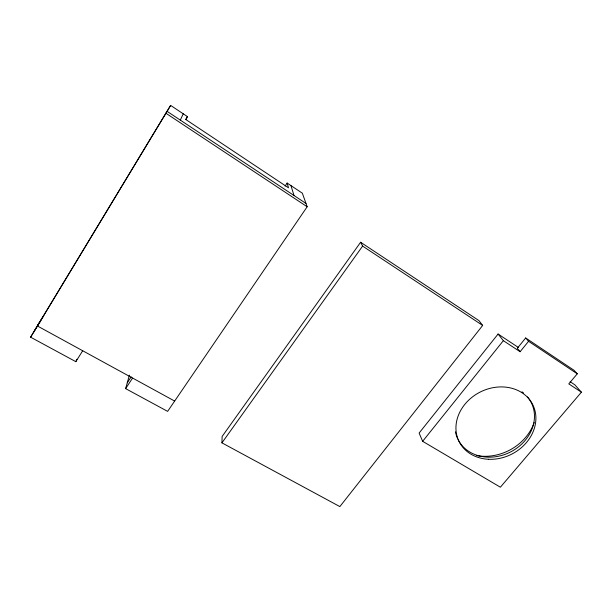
<?xml version="1.0" encoding="UTF-8"?>
<svg xmlns="http://www.w3.org/2000/svg" width="612" height="612" viewBox="0 0 612 612"><rect width="100%" height="100%" fill="white"/><g stroke="black" fill="none" stroke-linecap="round" stroke-linejoin="round"><path stroke-width="0.92" d="M221.934 442.858L222.118 436.471L360.606 242.26L478.959 320.619L482.661 325.439L339.851 506.598L221.934 442.858L362.618 246.093L360.606 242.26M285.093 186.109L287.135 183.049L302.343 193.185L307.163 206.764L167.627 411.371L125.628 388.628L129.415 375.156M82.697 350.752L75.827 361.669L30.6 337.181L170.641 105.402L187.394 116.571L186.102 119.715L288.52 187.823L287.135 183.049M75.827 361.669L76.875 359.298M180.333 120.12L183.233 113.786M33.79 331.941L170.641 105.402M40.476 320.864L37.378 325.959L174.657 401.067M30.6 337.181L43.735 315.578M185.52 119.631L187.394 116.571M127.265 382.798L131.182 376.831M125.628 388.628L132.582 378.048M518.418 347.486L498.092 334.037L419.113 433.067L422.647 441.313L500.371 487.206L581.4 392.193L574.852 384.833L570.147 381.72M422.647 441.313L503.355 340.662L498.092 334.037M525.67 337.962L517.301 348.297L520.101 351.724L528.569 341.305L525.67 337.962L573.972 370.252L577.269 373.833L568.793 383.869L581.4 392.193M503.355 340.662L520.101 351.724M165.844 113.189L307.163 206.764M362.618 246.093L482.661 325.439M167.015 111.292L305.992 203.459M528.569 341.305L577.269 373.833M290.952 185.597L294.005 195.519M527.475 396.897A40.996 34.7 -26.8 0 1 513.835 450.126A40.996 34.7 -26.8 0 1 458.059 439.554M457.669 438.743A40.996 34.7 -26.8 0 1 455.443 431.827M522.005 391.818A40.996 34.7 -26.8 0 1 523.497 392.973M534.184 422.555A46.803 39.765 -27 0 1 476.304 455.512M488.529 459.275A41.195 34.823 -26.8 0 0 533.641 406.628A41.195 34.823 -26.8 0 0 465.587 403.438A41.195 34.823 -26.8 0 0 488.529 459.275"/></g></svg>
